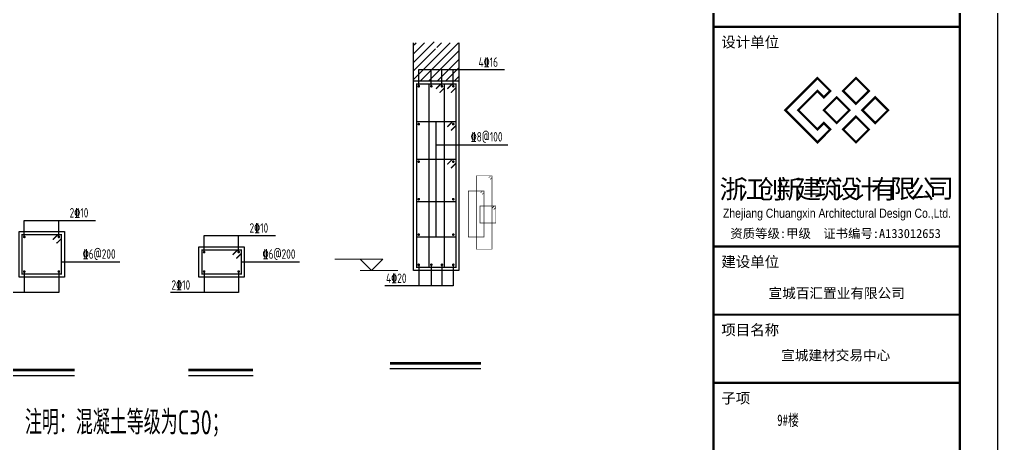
# Model space of a CAD drawing. Extents: x 447413 to 2975780, y -1432727 to 1301644.
# Drawn here: x 2393328 to 2432092, y -807071 to -790286 of the extents above; entities that cross this region are included whole.
import ezdxf
from ezdxf.enums import TextEntityAlignment as Align

# ---------------------------------------------------------------- set-up
doc = ezdxf.new("R2010")
doc.units = 0
doc.header["$LTSCALE"] = 1000
doc.header["$MEASUREMENT"] = 0
for name, color, linetype in [('COLU_DE_NUM', 7, 'Continuous'), ('DIM_SYMB', 3, 'Continuous'), ('GZ-标注', 60, 'Continuous'), ('GZ-框', 21, 'Continuous'), ('PUB_HATCH', 8, 'Continuous'), ('图框', 253, 'Continuous')]:
    doc.layers.add(name, color=color, linetype=linetype)
for name, color, linetype, lineweight in [('DIM_ELEV', 3, 'Continuous', 0), ('柱平法箍筋', 14, 'Continuous', 35), ('柱平法纵筋', 14, 'Continuous', 25)]:
    doc.layers.add(name, color=color, linetype=linetype, lineweight=lineweight)
doc.styles.add('Arial', font='ARIALN.TTF')
doc.styles.add('ASDF', font='')
doc.styles.add('cx_biaoti', font='')
doc.styles.add('HT', font='simhei.ttf')
doc.styles.get("Standard").update_dxf_attribs({"font": 'tssdeng.shx', "bigfont": 'hztxt.shx'})
doc.styles.add('TEXT', font='tssdeng.shx', dxfattribs={"height": 3})
doc.styles.add('TSSD_Label', font='Tssdeng.shx', dxfattribs={"width": 0.7, "bigfont": 'hztxt.shx'})
doc.styles.add('YT', font='FZYTK.TTF')
doc.styles.get('ASDF').set_extended_font_data('SimSun')
doc.styles.get('cx_biaoti').set_extended_font_data('SimSun')

# ---------------------------------------------------------------- blocks, each defined once
blk = doc.blocks.new('A$C6B0021A6')
at = {"layer": '图框', "color": 2, "const_width": 40, "elevation": -84000}
blk.add_lwpolyline([(20, 84120), (118920, 84120), (118920, 20), (20, 20)], close=True, dxfattribs=at)
at = {"layer": '图框', "color": 153, "const_width": 58, "elevation": -84000}
for points in [[(111420, 1020), (2520, 1020), (2520, 83120), (111420, 83120)], [(111420, 83120), (117920, 83120), (117920, 1020), (111420, 1020)], [(111420, 30220), (117920, 30220), (117920, 1020), (111420, 1020)]]:
    blk.add_lwpolyline(points, close=True, dxfattribs=at)
at = {"layer": '图框', "color": 5, "const_width": 60, "elevation": -84000}
blk.add_lwpolyline([(114500, 28529), (114161, 28869), (113312, 28020), (114161, 27171), (114500, 27511), (114331, 27681), (114161, 27511), (113652, 28020), (114161, 28529), (114331, 28359)], close=True, dxfattribs=at)
at = {"layer": '图框', "color": 1, "const_width": 60, "elevation": -84000}
for points in [[(114840, 28529), (115179, 28190), (115519, 28529), (115179, 28869)], [(114331, 28020), (114670, 27681), (115009, 28020), (114670, 28359)], [(115349, 28020), (115688, 27681), (116028, 28020), (115688, 28359)], [(114840, 27511), (115179, 27171), (115519, 27511), (115179, 27850)]]:
    blk.add_lwpolyline(points, close=True, dxfattribs=at)
at = {"layer": '图框', "color": 153, "const_width": 58, "elevation": -84000}
for points in [[(111420, 24420), (117920, 24420)], [(117920, 22620), (111420, 22620)], [(117920, 20820), (111420, 20820)]]:
    blk.add_lwpolyline(points, dxfattribs=at)
at = {"layer": '图框', "color": 153, "style": 'cx_biaoti'}
for s, p in [('设计单位', (111624, 29678, -84000)), ('建设单位', (111624, 23878, -84000)), ('项目名称', (111624, 22078, -84000)), ('子项', (111624, 20278, -84000))]:
    blk.add_text(s, height=280, dxfattribs=at).set_placement(p)
at = {"layer": '图框', "color": 153}
for s, height, style, p in [('浙', 500, 'YT', (111920, 25945, -84000)), ('江', 500, 'YT', (112420, 25945, -84000)), ('创', 500, 'YT', (112920, 25945, -84000)), ('新', 500, 'YT', (113420, 25945, -84000)), ('建', 500, 'YT', (113920, 25945, -84000)), ('筑', 500, 'YT', (114420, 25945, -84000)), ('设', 500, 'YT', (114920, 25945, -84000)), ('计', 500, 'YT', (115420, 25945, -84000)), ('有', 500, 'YT', (115920, 25945, -84000)), ('限', 500, 'YT', (116420, 25945, -84000)), ('公', 500, 'YT', (116920, 25945, -84000)), ('司', 500, 'YT', (117420, 25945, -84000)), (' Zhejiang Chuangxin Architectural Design Co.,Ltd.', 240, 'Arial', (114640, 25270, -84000)), ('资质等级:甲级  证书编号:A133012653', 240, 'cx_biaoti', (114640, 24770, -84000)), ('宣城百汇置业有限公司', 264, 'HT', (114670, 23195, -84000)), ('宣城建材交易中心', 264, 'HT', (114645, 21554, -84000))]:
    blk.add_text(s, height=height, dxfattribs=dict(at, style=style)).set_placement(p, align=Align.MIDDLE)
blk = doc.blocks.new('gz')
h = blk.add_hatch()
h.set_pattern_fill('ANSI31', color=256, scale=100)
h.set_pattern_definition([(45, (-3633.9, 178.02), (-112.2532, 112.2532), [])])
h.paths.add_polyline_path([(-612810, 8019), (-612885, 8439), (-612961, 8229), (-613398, 8229), (-613398, 7221), (-612198, 7221), (-612198, 8229), (-612736, 8229)])
at = {"layer": 'DIM_ELEV'}
for p, q in [((-614209, 2521), (-615475, 2521)), ((-614509, 2221), (-614809, 2521)), ((-614509, 2221), (-614209, 2521)), ((-613809, 2221), (-614809, 2221))]:
    blk.add_line(p, q, dxfattribs=at)
at = {"layer": 'DIM_SYMB', "const_width": 70}
for points in [[(-614022, -233), (-611616, -233)], [(-624119, -411), (-622346, -411)], [(-619338, -411), (-617632, -411)]]:
    blk.add_lwpolyline(points, dxfattribs=at)
at = {"layer": 'DIM_SYMB'}
for points in [[(-614022, -373), (-611616, -373)], [(-624119, -551), (-622346, -551)], [(-619338, -551), (-617632, -551)]]:
    blk.add_lwpolyline(points, dxfattribs=at)
at = {"layer": 'GZ-标注'}
blk.add_line((-612798, 3105), (-612798, 6146), dxfattribs=at)
for points in [[(-613258, 7081), (-613258, 7520), (-610995, 7520)], [(-612927, 7082), (-612927, 7520)], [(-612648, 7082), (-612648, 7520)], [(-612348, 7081), (-612348, 7520)], [(-612798, 5538), (-610911, 5538)], [(-623672, 3103), (-623672, 3542), (-621791, 3542)], [(-622761, 3103), (-622761, 3542)], [(-618924, 2703), (-618924, 3142), (-617043, 3142)], [(-618014, 2703), (-618014, 3142)], [(-622691, 2443), (-621152, 2443)], [(-617944, 2443), (-616405, 2443)], [(-612348, 2369), (-612348, 1811), (-614150, 1811)], [(-613259, 2369), (-613259, 1811)], [(-612927, 2369), (-612927, 1811)], [(-612648, 2369), (-612648, 1811)], [(-622761, 2191), (-622761, 1633), (-624564, 1633)], [(-623672, 2191), (-623672, 1633)], [(-618014, 2191), (-618014, 1633), (-619816, 1633)], [(-618925, 2191), (-618925, 1633)]]:
    blk.add_lwpolyline(points, dxfattribs=at)
at = {"layer": 'GZ-框'}
for p, q in [((-613398, 2221), (-613398, 8229)), ((-612198, 8229), (-612198, 2221)), ((-613398, 7221), (-612198, 7221)), ((-612198, 2221), (-613398, 2221))]:
    blk.add_line(p, q, dxfattribs=at)
for points in [[(-623811, 3243), (-622611, 3243), (-622611, 2043), (-623811, 2043)], [(-619064, 2843), (-617864, 2843), (-617864, 2043), (-619064, 2043)]]:
    blk.add_lwpolyline(points, close=True, dxfattribs=at)
at = {"layer": '柱平法箍筋'}
for points, const_width in [([(-613318, 7141), (-612278, 7141), (-612278, 2301), (-613318, 2301)], 35), ([(-612989, 7141), (-612587, 7141), (-612587, 2301), (-612989, 2301)], 35), ([(-613318, 6146), (-612278, 6146), (-612278, 3105), (-613318, 3105)], 35), ([(-613318, 5155), (-612278, 5155), (-612278, 4036), (-613318, 4036)], 35), ([(-611740, 4716), (-611324, 4716), (-611324, 2780), (-611740, 2780)], 14), ([(-611950, 4317), (-611534, 4317), (-611534, 3101), (-611950, 3101)], 14), ([(-611641, 3921), (-611225, 3921), (-611225, 3474), (-611641, 3474)], 14), ([(-623731, 3163), (-622691, 3163), (-622691, 2123), (-623731, 2123)], 35), ([(-618984, 2763), (-617944, 2763), (-617944, 2123), (-618984, 2123)], 35)]:
    blk.add_lwpolyline(points, close=True, dxfattribs=dict(at, const_width=const_width))
for points, const_width in [([(-612675, 7142), (-612805, 7012)], 35), ([(-612578, 7042), (-612708, 6912)], 35), ([(-612375, 7141), (-612505, 7011)], 35), ([(-612278, 7041), (-612408, 6911)], 35), ([(-612375, 6142), (-612505, 6011)], 35), ([(-612278, 6042), (-612408, 5911)], 35), ([(-612375, 5151), (-612505, 5021)], 35), ([(-612278, 5051), (-612408, 4920)], 35), ([(-611363, 4716), (-611415, 4664)], 14), ([(-611324, 4676), (-611377, 4623)], 14), ([(-611573, 4316), (-611625, 4264)], 14), ([(-611534, 4276), (-611586, 4224)], 14), ([(-611263, 3920), (-611316, 3867)], 14), ([(-611225, 3880), (-611277, 3827)], 14), ([(-622788, 3163), (-622919, 3033)], 35), ([(-622691, 3063), (-622822, 2933)], 35), ([(-618041, 2763), (-618171, 2633)], 35), ([(-617944, 2663), (-618074, 2533)], 35)]:
    blk.add_lwpolyline(points, dxfattribs=dict(at, const_width=const_width))
at = {"layer": '柱平法纵筋', "const_width": 35}
for points in [[(-613241, 7082, 1), (-613276, 7082, 1), (-613241, 7082, 1)], [(-612909, 7082, 1), (-612944, 7082, 1), (-612909, 7082, 1)], [(-612630, 7082, 1), (-612665, 7082, 1), (-612630, 7082, 1)], [(-612330, 7082, 1), (-612365, 7082, 1), (-612330, 7082, 1)], [(-613241, 6082, 1), (-613276, 6082, 1), (-613241, 6082, 1)], [(-612330, 6082, 1), (-612365, 6082, 1), (-612330, 6082, 1)], [(-613241, 5091, 1), (-613276, 5091, 1), (-613241, 5091, 1)], [(-612330, 5091, 1), (-612365, 5091, 1), (-612330, 5091, 1)], [(-613241, 4100, 1), (-613276, 4100, 1), (-613241, 4100, 1)], [(-612330, 4100, 1), (-612365, 4100, 1), (-612330, 4100, 1)], [(-623655, 3104, 1), (-623690, 3104, 1), (-623655, 3104, 1)], [(-622744, 3104, 1), (-622779, 3104, 1), (-622744, 3104, 1)], [(-613241, 3165, 1), (-613276, 3165, 1), (-613241, 3165, 1)], [(-612330, 3165, 1), (-612365, 3165, 1), (-612330, 3165, 1)], [(-618907, 2704, 1), (-618942, 2704, 1), (-618907, 2704, 1)], [(-617996, 2704, 1), (-618031, 2704, 1), (-617996, 2704, 1)], [(-613241, 2369, 1), (-613276, 2369, 1), (-613241, 2369, 1)], [(-612909, 2369, 1), (-612944, 2369, 1), (-612909, 2369, 1)], [(-612630, 2369, 1), (-612665, 2369, 1), (-612630, 2369, 1)], [(-612330, 2369, 1), (-612365, 2369, 1), (-612330, 2369, 1)], [(-623655, 2191, 1), (-623690, 2191, 1), (-623655, 2191, 1)], [(-622744, 2191, 1), (-622779, 2191, 1), (-622744, 2191, 1)], [(-618907, 2191, 1), (-618942, 2191, 1), (-618907, 2191, 1)], [(-617996, 2191, 1), (-618031, 2191, 1), (-617996, 2191, 1)]]:
    blk.add_lwpolyline(points, format="xyb", dxfattribs=at)
at = {"layer": 'GZ-标注', "style": 'TEXT', "width": 0.75}
for s, p in [('4%%13216', (-611680, 7594)), ('%%1328@100', (-611890, 5622)), ('2%%13210', (-622476, 3616)), ('2%%13210', (-617728, 3216)), ('%%1326@200', (-622131, 2527)), ('%%1326@200', (-617383, 2527)), ('4%%13220', (-614122, 1888)), ('2%%13210', (-624535, 1710)), ('2%%13210', (-619788, 1710))]:
    blk.add_text(s, height=250, dxfattribs=at).set_placement(p)
blk = doc.blocks.new('子项')
at = {"layer": 'PUB_HATCH'}
blk.add_attdef('子项', (1391731, 380621), '', height=350, dxfattribs=at)

msp = doc.modelspace()

# ---------------------------------------------------------------- block references
at = {"xscale": 1.5, "yscale": 1.5, "zscale": 1.5}
for name, p in [('A$C6B0021A6', (2253682, -835904.4, 252000)), ('gz', (3329024.2, -803549.6, 126000))]:
    msp.add_blockref(name, p, dxfattribs=at)
ref = msp.add_blockref('子项', (1170773.1, -1149068, 126000), dxfattribs=dict(xscale=0.8999999999999999, yscale=0.8999999999999999, zscale=0.8999999999999999))
ref.add_attrib('子项', '9#楼', dxfattribs={"layer": 'PUB_HATCH', "height": 450, "style": 'ASDF', "width": 0.7}).set_placement((2423331, -806509.1, 126000), align=Align.BOTTOM_LEFT)

# ---------------------------------------------------------------- texts
at = {"layer": 'COLU_DE_NUM', "style": 'TSSD_Label', "width": 0.7}
msp.add_text('注明：混凝土等级为C30；', height=960, dxfattribs=at).set_placement((2397575.1, -806231.1, 126000), align=Align.MIDDLE)

doc.saveas('drawing.dxf')
